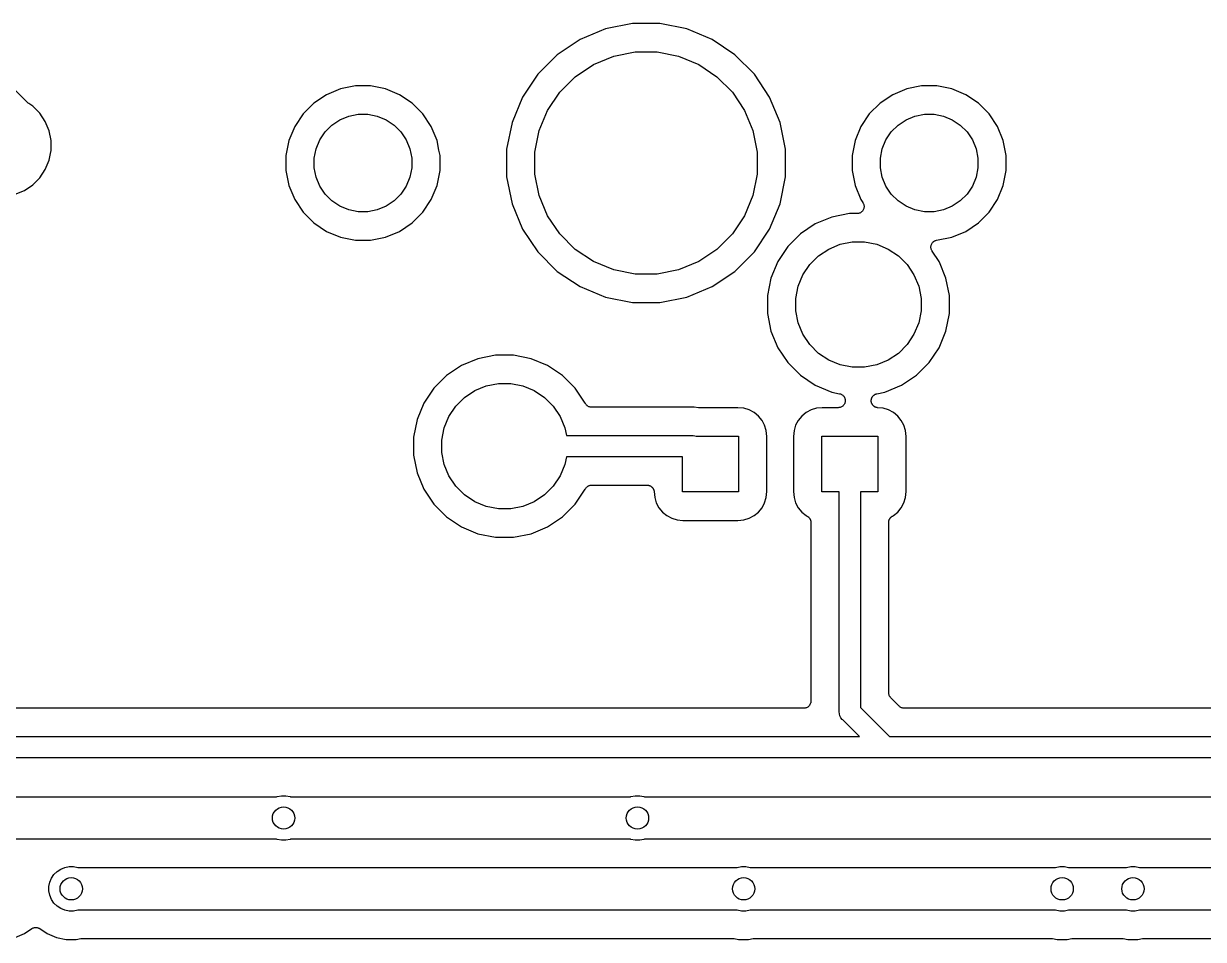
# Model space of a CAD drawing. Extents: x 1.17 to 5.78, y -4.25 to -1.3.
# Drawn here: x 2.641 to 3.475, y -3.411 to -2.764 of the extents above; entities that cross this region are included whole.
import ezdxf

# ---------------------------------------------------------------- set-up
doc = ezdxf.new("R2010")
doc.units = 0
doc.header["$MEASUREMENT"] = 0
doc.layers.add('BLACK', color=7, linetype='CONTINUOUS')

msp = doc.modelspace()

# ---------------------------------------------------------------- linework, layer by layer
at = {"layer": 'BLACK', "linetype": 'CONTINUOUS'}
for p, q in [((3.07139, -2.76388), (3.05236, -2.76767)), ((3.09079, -2.76388), (3.07139, -2.76388)), ((3.10982, -2.76767), (3.09079, -2.76388)), ((3.03443, -2.77509), (3.0183, -2.78587)), ((3.05236, -2.76767), (3.03443, -2.77509)), ((3.12774, -2.77509), (3.10982, -2.76767)), ((3.14388, -2.78587), (3.12774, -2.77509)), ((2.64425, -2.81975), (2.61262, -2.78812)), ((3.0183, -2.78587), (3.00458, -2.79959)), ((3.0439, -2.79282), (3.05819, -2.7869)), ((3.05819, -2.7869), (3.07336, -2.78388)), ((3.07336, -2.78388), (3.08882, -2.78388)), ((3.08882, -2.78388), (3.10398, -2.7869)), ((3.10398, -2.7869), (3.11827, -2.79282)), ((3.1576, -2.79959), (3.14388, -2.78587)), ((3.00458, -2.79959), (2.9938, -2.81573)), ((3.03105, -2.80141), (3.0439, -2.79282)), ((3.11827, -2.79282), (3.13113, -2.80141)), ((3.16838, -2.81573), (3.1576, -2.79959)), ((2.87572, -2.80793), (2.86521, -2.81003)), ((2.88645, -2.80793), (2.87572, -2.80793)), ((2.89697, -2.81003), (2.88645, -2.80793)), ((3.02011, -2.81234), (3.03105, -2.80141)), ((3.13113, -2.80141), (3.14206, -2.81234)), ((3.27572, -2.80793), (3.26521, -2.81003)), ((3.28645, -2.80793), (3.27572, -2.80793)), ((3.29697, -2.81003), (3.28645, -2.80793)), ((2.8553, -2.81413), (2.84638, -2.82009)), ((2.86521, -2.81003), (2.8553, -2.81413)), ((2.90688, -2.81413), (2.89697, -2.81003)), ((2.9158, -2.82009), (2.90688, -2.81413)), ((2.9938, -2.81573), (2.98637, -2.83365)), ((3.01152, -2.8252), (3.02011, -2.81234)), ((3.14206, -2.81234), (3.15065, -2.8252)), ((3.1758, -2.83365), (3.16838, -2.81573)), ((3.2553, -2.81413), (3.24638, -2.82009)), ((3.26521, -2.81003), (3.2553, -2.81413)), ((3.30688, -2.81413), (3.29697, -2.81003)), ((3.3158, -2.82009), (3.30688, -2.81413)), ((2.6446, -2.82004), (2.64425, -2.81975)), ((2.64495, -2.82034), (2.6446, -2.82004)), ((2.64501, -2.82037), (2.64495, -2.82034)), ((2.64501, -2.82038), (2.64501, -2.82037)), ((2.64501, -2.82037), (2.64501, -2.82037)), ((2.64501, -2.82037), (2.64501, -2.82037)), ((2.64779, -2.82223), (2.64501, -2.82038)), ((2.65277, -2.82721), (2.64779, -2.82223)), ((2.84638, -2.82009), (2.83879, -2.82767)), ((2.92338, -2.82767), (2.9158, -2.82009)), ((3.0056, -2.83949), (3.01152, -2.8252)), ((3.15065, -2.8252), (3.15657, -2.83949)), ((3.24638, -2.82009), (3.23879, -2.82767)), ((3.32338, -2.82767), (3.3158, -2.82009)), ((2.65668, -2.83307), (2.65277, -2.82721)), ((2.65937, -2.83957), (2.65668, -2.83307)), ((2.83879, -2.82767), (2.83284, -2.83659)), ((2.85913, -2.83563), (2.86477, -2.83186)), ((2.86477, -2.83186), (2.87104, -2.82926)), ((2.87104, -2.82926), (2.87769, -2.82793)), ((2.87769, -2.82793), (2.88448, -2.82793)), ((2.88448, -2.82793), (2.89114, -2.82926)), ((2.89114, -2.82926), (2.89741, -2.83186)), ((2.89741, -2.83186), (2.90305, -2.83563)), ((2.92934, -2.83659), (2.92338, -2.82767)), ((2.98637, -2.83365), (2.98259, -2.85268)), ((3.17959, -2.85268), (3.1758, -2.83365)), ((3.23879, -2.82767), (3.23284, -2.83659)), ((3.25913, -2.83563), (3.26477, -2.83186)), ((3.26477, -2.83186), (3.27104, -2.82926)), ((3.27104, -2.82926), (3.27769, -2.82793)), ((3.27769, -2.82793), (3.28448, -2.82793)), ((3.28448, -2.82793), (3.29114, -2.82926)), ((3.29114, -2.82926), (3.2974, -2.83186)), ((3.2974, -2.83186), (3.30305, -2.83563)), ((3.32934, -2.83659), (3.32338, -2.82767)), ((2.66075, -2.84648), (2.65937, -2.83957)), ((2.83284, -2.83659), (2.82873, -2.8465)), ((2.85056, -2.84607), (2.85433, -2.84042)), ((2.85433, -2.84042), (2.85913, -2.83563)), ((2.90305, -2.83563), (2.90785, -2.84042)), ((2.90785, -2.84042), (2.91162, -2.84607)), ((2.93344, -2.8465), (2.92934, -2.83659)), ((3.00259, -2.85465), (3.0056, -2.83949)), ((3.15657, -2.83949), (3.15959, -2.85465)), ((3.23284, -2.83659), (3.22873, -2.8465)), ((3.25056, -2.84607), (3.25433, -2.84042)), ((3.25433, -2.84042), (3.25913, -2.83563)), ((3.30305, -2.83563), (3.30785, -2.84042)), ((3.30785, -2.84042), (3.31162, -2.84607)), ((3.33344, -2.8465), (3.32934, -2.83659)), ((2.66075, -2.85352), (2.66075, -2.84648)), ((2.82873, -2.8465), (2.82664, -2.85702)), ((2.84796, -2.85234), (2.85056, -2.84607)), ((2.91162, -2.84607), (2.91421, -2.85234)), ((2.93477, -2.85317), (2.93344, -2.8465)), ((3.22873, -2.8465), (3.22664, -2.85702)), ((3.24796, -2.85234), (3.25056, -2.84607)), ((3.31162, -2.84607), (3.31421, -2.85234)), ((3.33554, -2.85702), (3.33344, -2.8465)), ((2.65937, -2.86043), (2.66034, -2.85555)), ((2.66034, -2.85555), (2.66075, -2.85352)), ((2.66034, -2.85555), (2.66034, -2.85555)), ((2.82664, -2.85702), (2.82664, -2.86775)), ((2.84664, -2.85899), (2.84796, -2.85234)), ((2.91421, -2.85234), (2.91554, -2.85899)), ((2.93554, -2.85702), (2.93477, -2.85317)), ((2.93554, -2.86775), (2.93554, -2.85702)), ((2.98259, -2.85268), (2.98259, -2.87208)), ((3.00259, -2.87012), (3.00259, -2.85465)), ((3.15959, -2.85465), (3.15959, -2.87012)), ((3.17959, -2.87208), (3.17959, -2.85268)), ((3.22664, -2.85702), (3.22664, -2.86775)), ((3.24664, -2.85899), (3.24796, -2.85234)), ((3.31421, -2.85234), (3.31554, -2.85899)), ((3.33554, -2.86775), (3.33554, -2.85702)), ((2.65277, -2.87279), (2.65668, -2.86693)), ((2.65668, -2.86693), (2.65937, -2.86043)), ((2.84664, -2.86578), (2.84664, -2.85899)), ((2.84796, -2.87243), (2.84664, -2.86578)), ((2.91554, -2.86578), (2.91421, -2.87243)), ((2.91554, -2.85899), (2.91554, -2.86578)), ((3.24664, -2.86578), (3.24664, -2.85899)), ((3.24796, -2.87243), (3.24664, -2.86578)), ((3.31554, -2.86578), (3.31421, -2.87243)), ((3.31554, -2.85899), (3.31554, -2.86578)), ((2.64779, -2.87777), (2.65277, -2.87279)), ((2.82664, -2.86775), (2.82873, -2.87827)), ((2.85056, -2.8787), (2.84796, -2.87243)), ((2.91421, -2.87243), (2.91162, -2.8787)), ((2.93344, -2.87827), (2.93554, -2.86775)), ((2.98259, -2.87208), (2.98637, -2.89111)), ((3.0056, -2.88528), (3.00259, -2.87012)), ((3.15959, -2.87012), (3.15657, -2.88528)), ((3.1758, -2.89111), (3.17959, -2.87208)), ((3.22664, -2.86775), (3.22873, -2.87827)), ((3.25056, -2.8787), (3.24796, -2.87243)), ((3.31421, -2.87243), (3.31162, -2.8787)), ((3.33344, -2.87827), (3.33554, -2.86775)), ((2.63543, -2.88437), (2.64193, -2.88168)), ((2.64193, -2.88168), (2.64779, -2.87777)), ((2.82873, -2.87827), (2.83284, -2.88817)), ((2.85433, -2.88434), (2.85056, -2.8787)), ((2.91162, -2.8787), (2.90785, -2.88434)), ((2.92934, -2.88817), (2.93344, -2.87827)), ((3.22873, -2.87827), (3.23284, -2.88817)), ((3.25433, -2.88434), (3.25056, -2.8787)), ((3.31162, -2.8787), (3.30785, -2.88434)), ((3.32934, -2.88817), (3.33344, -2.87827)), ((2.83284, -2.88817), (2.83879, -2.89709)), ((2.85913, -2.88914), (2.85433, -2.88434)), ((2.86477, -2.89291), (2.85913, -2.88914)), ((2.90305, -2.88914), (2.89741, -2.89291)), ((2.90785, -2.88434), (2.90305, -2.88914)), ((2.92338, -2.89709), (2.92934, -2.88817)), ((2.98637, -2.89111), (2.9938, -2.90904)), ((3.01152, -2.89957), (3.0056, -2.88528)), ((3.15657, -2.88528), (3.15065, -2.89957)), ((3.16838, -2.90904), (3.1758, -2.89111)), ((3.23284, -2.88817), (3.23427, -2.89031)), ((3.23427, -2.89031), (3.23429, -2.89035)), ((3.23429, -2.89035), (3.23429, -2.89035)), ((3.23429, -2.89035), (3.23429, -2.89036)), ((3.23429, -2.89036), (3.2343, -2.89037)), ((3.2343, -2.89037), (3.23452, -2.8908)), ((3.23452, -2.8908), (3.23474, -2.89122)), ((3.23474, -2.89122), (3.23475, -2.89123)), ((3.23475, -2.89123), (3.23475, -2.89124)), ((3.23475, -2.89124), (3.23489, -2.8917)), ((3.23489, -2.8917), (3.23502, -2.89216)), ((3.25913, -2.88914), (3.25433, -2.88434)), ((3.26477, -2.89291), (3.25913, -2.88914)), ((3.30305, -2.88914), (3.2974, -2.89291)), ((3.30785, -2.88434), (3.30305, -2.88914)), ((3.32338, -2.89709), (3.32934, -2.88817)), ((2.83879, -2.89709), (2.84638, -2.90468)), ((2.87104, -2.89551), (2.86477, -2.89291)), ((2.87769, -2.89683), (2.87104, -2.89551)), ((2.88448, -2.89683), (2.87769, -2.89683)), ((2.89114, -2.89551), (2.88448, -2.89683)), ((2.89741, -2.89291), (2.89114, -2.89551)), ((2.9158, -2.90468), (2.92338, -2.89709)), ((3.02011, -2.91242), (3.01152, -2.89957)), ((3.15065, -2.89957), (3.14206, -2.91242)), ((3.22476, -2.89809), (3.21233, -2.90056)), ((3.23011, -2.89809), (3.22476, -2.89809)), ((3.23058, -2.89805), (3.23011, -2.89809)), ((3.23106, -2.898), (3.23058, -2.89805)), ((3.23107, -2.898), (3.23106, -2.898)), ((3.23108, -2.898), (3.23107, -2.898)), ((3.23154, -2.89786), (3.23108, -2.898)), ((3.23199, -2.89772), (3.23154, -2.89786)), ((3.232, -2.89772), (3.23199, -2.89772)), ((3.23201, -2.89771), (3.232, -2.89772)), ((3.23244, -2.89749), (3.23201, -2.89771)), ((3.23286, -2.89727), (3.23244, -2.89749)), ((3.23287, -2.89726), (3.23286, -2.89726)), ((3.23286, -2.89726), (3.23286, -2.89727)), ((3.23325, -2.89695), (3.23287, -2.89726)), ((3.23362, -2.89666), (3.23325, -2.89695)), ((3.23363, -2.89664), (3.23362, -2.89665)), ((3.23362, -2.89665), (3.23362, -2.89666)), ((3.23394, -2.89627), (3.23363, -2.89664)), ((3.23424, -2.89591), (3.23394, -2.89627)), ((3.23425, -2.8959), (3.23424, -2.89591)), ((3.23448, -2.89547), (3.23425, -2.89589)), ((3.23425, -2.89589), (3.23425, -2.8959)), ((3.23471, -2.89505), (3.23448, -2.89547)), ((3.23472, -2.89503), (3.23471, -2.89504)), ((3.23471, -2.89504), (3.23471, -2.89505)), ((3.23486, -2.89457), (3.23472, -2.89503)), ((3.235, -2.89412), (3.23486, -2.89457)), ((3.23501, -2.8941), (3.235, -2.89411)), ((3.235, -2.89411), (3.235, -2.89412)), ((3.23506, -2.89362), (3.23501, -2.8941)), ((3.23502, -2.89216), (3.23502, -2.89217)), ((3.23502, -2.89217), (3.23502, -2.89218)), ((3.23502, -2.89218), (3.23506, -2.89265)), ((3.23506, -2.89265), (3.23511, -2.89313)), ((3.23511, -2.89315), (3.23506, -2.89362)), ((3.23511, -2.89313), (3.23511, -2.89314)), ((3.23511, -2.89314), (3.23511, -2.89315)), ((3.27104, -2.89551), (3.26477, -2.89291)), ((3.27769, -2.89683), (3.27104, -2.89551)), ((3.28448, -2.89683), (3.27769, -2.89683)), ((3.29114, -2.89551), (3.28448, -2.89683)), ((3.2974, -2.89291), (3.29114, -2.89551)), ((3.3158, -2.90468), (3.32338, -2.89709)), ((2.84638, -2.90468), (2.8553, -2.91064)), ((2.90688, -2.91064), (2.9158, -2.90468)), ((3.20063, -2.90541), (3.1901, -2.91245)), ((3.21233, -2.90056), (3.20063, -2.90541)), ((3.30688, -2.91064), (3.3158, -2.90468)), ((2.8553, -2.91064), (2.86521, -2.91474)), ((2.86521, -2.91474), (2.87572, -2.91683)), ((2.87572, -2.91683), (2.88645, -2.91683)), ((2.88645, -2.91683), (2.89697, -2.91474)), ((2.89697, -2.91474), (2.90688, -2.91064)), ((2.9938, -2.90904), (3.00458, -2.92517)), ((3.03105, -2.92336), (3.02011, -2.91242)), ((3.14206, -2.91242), (3.13113, -2.92336)), ((3.1576, -2.92517), (3.16838, -2.90904)), ((3.1901, -2.91245), (3.18115, -2.9214)), ((3.2854, -2.91713), (3.28585, -2.917)), ((3.28585, -2.917), (3.28631, -2.91686)), ((3.28631, -2.91686), (3.29697, -2.91474)), ((3.29697, -2.91474), (3.30688, -2.91064)), ((3.00458, -2.92517), (3.0183, -2.93889)), ((3.0439, -2.93195), (3.03105, -2.92336)), ((3.13113, -2.92336), (3.11827, -2.93195)), ((3.14388, -2.93889), (3.1576, -2.92517)), ((3.18115, -2.9214), (3.17411, -2.93193)), ((3.20285, -2.92798), (3.21011, -2.92313)), ((3.21011, -2.92313), (3.21817, -2.91979)), ((3.21817, -2.91979), (3.22673, -2.91809)), ((3.22673, -2.91809), (3.23545, -2.91809)), ((3.23545, -2.91809), (3.24401, -2.91979)), ((3.24401, -2.91979), (3.25207, -2.92313)), ((3.25207, -2.92313), (3.25932, -2.92798)), ((3.28228, -2.92171), (3.28233, -2.92124)), ((3.28228, -2.92172), (3.28228, -2.92171)), ((3.28228, -2.92173), (3.28228, -2.92172)), ((3.28233, -2.92221), (3.28228, -2.92173)), ((3.28233, -2.92124), (3.28238, -2.92076)), ((3.28237, -2.92268), (3.28233, -2.92221)), ((3.28237, -2.92269), (3.28237, -2.92268)), ((3.28237, -2.92271), (3.28237, -2.92269)), ((3.28251, -2.92316), (3.28237, -2.92271)), ((3.28238, -2.92076), (3.28239, -2.92075)), ((3.28239, -2.92074), (3.28253, -2.92029)), ((3.28239, -2.92075), (3.28239, -2.92074)), ((3.28264, -2.92362), (3.28251, -2.92316)), ((3.28253, -2.92029), (3.28267, -2.91983)), ((3.28264, -2.92363), (3.28264, -2.92362)), ((3.28265, -2.92364), (3.28264, -2.92363)), ((3.28286, -2.92405), (3.28265, -2.92364)), ((3.28267, -2.91983), (3.28268, -2.91982)), ((3.28268, -2.91981), (3.28291, -2.91939)), ((3.28268, -2.91982), (3.28268, -2.91981)), ((3.28309, -2.92448), (3.28286, -2.92405)), ((3.28291, -2.91939), (3.28314, -2.91897)), ((3.2831, -2.92451), (3.28309, -2.92448)), ((3.28313, -2.92454), (3.2831, -2.92451)), ((3.2831, -2.92451), (3.2831, -2.92451)), ((3.2831, -2.92451), (3.2831, -2.92451)), ((3.28806, -2.93193), (3.28313, -2.92454)), ((3.28314, -2.91896), (3.28315, -2.91895)), ((3.28314, -2.91897), (3.28314, -2.91896)), ((3.28315, -2.91895), (3.28345, -2.91859)), ((3.28345, -2.91859), (3.28376, -2.91822)), ((3.28376, -2.91822), (3.28377, -2.91821)), ((3.28377, -2.91821), (3.28378, -2.9182)), ((3.28378, -2.9182), (3.28415, -2.9179)), ((3.28415, -2.9179), (3.28451, -2.9176)), ((3.28451, -2.9176), (3.28452, -2.9176)), ((3.28452, -2.9176), (3.28453, -2.91759)), ((3.28453, -2.91759), (3.28495, -2.91737)), ((3.28495, -2.91737), (3.28537, -2.91714)), ((3.28537, -2.91714), (3.28539, -2.91714)), ((3.28539, -2.91714), (3.2854, -2.91713)), ((3.05819, -2.93787), (3.0439, -2.93195)), ((3.11827, -2.93195), (3.10398, -2.93787)), ((3.17411, -2.93193), (3.16927, -2.94363)), ((3.19668, -2.93415), (3.20285, -2.92798)), ((3.25932, -2.92798), (3.26549, -2.93415)), ((3.28829, -2.93248), (3.28806, -2.93193)), ((3.29291, -2.94363), (3.28829, -2.93248)), ((3.28829, -2.93248), (3.28829, -2.93248)), ((3.0183, -2.93889), (3.03443, -2.94967)), ((3.07336, -2.94088), (3.05819, -2.93787)), ((3.08882, -2.94088), (3.07336, -2.94088)), ((3.10398, -2.93787), (3.08882, -2.94088)), ((3.12774, -2.94967), (3.14388, -2.93889)), ((3.1885, -2.94946), (3.19184, -2.9414)), ((3.19184, -2.9414), (3.19668, -2.93415)), ((3.26549, -2.93415), (3.27034, -2.9414)), ((3.27034, -2.9414), (3.27368, -2.94946)), ((3.03443, -2.94967), (3.05236, -2.9571)), ((3.10982, -2.9571), (3.12774, -2.94967)), ((3.16927, -2.94363), (3.1668, -2.95605)), ((3.1868, -2.95802), (3.1885, -2.94946)), ((3.27368, -2.94946), (3.27538, -2.95802)), ((3.29538, -2.95605), (3.29291, -2.94363)), ((3.05236, -2.9571), (3.07139, -2.96088)), ((3.09079, -2.96088), (3.10982, -2.9571)), ((3.1668, -2.95605), (3.1668, -2.96872)), ((3.1868, -2.96675), (3.1868, -2.95802)), ((3.27538, -2.95802), (3.27538, -2.96675)), ((3.29538, -2.96872), (3.29538, -2.95605)), ((3.07139, -2.96088), (3.09079, -2.96088)), ((3.1885, -2.9753), (3.1868, -2.96675)), ((3.27538, -2.96675), (3.27368, -2.9753)), ((3.1668, -2.96872), (3.16927, -2.98114)), ((3.19184, -2.98336), (3.1885, -2.9753)), ((3.27368, -2.9753), (3.27034, -2.98336)), ((3.29291, -2.98114), (3.29538, -2.96872)), ((3.16927, -2.98114), (3.17411, -2.99284)), ((3.19668, -2.99062), (3.19184, -2.98336)), ((3.27034, -2.98336), (3.26549, -2.99062)), ((3.28806, -2.99284), (3.29291, -2.98114)), ((3.20285, -2.99679), (3.19668, -2.99062)), ((3.26549, -2.99062), (3.25932, -2.99679)), ((2.97476, -2.99809), (2.96233, -3.00056)), ((2.98742, -2.99809), (2.97476, -2.99809)), ((2.99984, -3.00056), (2.98742, -2.99809)), ((3.17411, -2.99284), (3.18115, -3.00337)), ((3.21011, -3.00163), (3.20285, -2.99679)), ((3.25932, -2.99679), (3.25207, -3.00163)), ((3.28103, -3.00337), (3.28806, -2.99284)), ((2.95063, -3.00541), (2.9401, -3.01245)), ((2.96233, -3.00056), (2.95063, -3.00541)), ((3.01154, -3.00541), (2.99984, -3.00056)), ((3.02207, -3.01245), (3.01154, -3.00541)), ((3.18115, -3.00337), (3.1901, -3.01232)), ((3.21817, -3.00497), (3.21011, -3.00163)), ((3.22673, -3.00667), (3.21817, -3.00497)), ((3.23545, -3.00667), (3.22673, -3.00667)), ((3.24401, -3.00497), (3.23545, -3.00667)), ((3.25207, -3.00163), (3.24401, -3.00497)), ((3.27207, -3.01232), (3.28103, -3.00337)), ((2.9401, -3.01245), (2.93115, -3.0214)), ((3.03103, -3.0214), (3.02207, -3.01245)), ((3.1901, -3.01232), (3.20063, -3.01936)), ((3.26154, -3.01936), (3.27207, -3.01232)), ((2.93115, -3.0214), (2.92411, -3.03193)), ((2.95285, -3.02798), (2.96011, -3.02313)), ((2.96011, -3.02313), (2.96817, -3.01979)), ((2.96817, -3.01979), (2.97673, -3.01809)), ((2.97673, -3.01809), (2.98545, -3.01809)), ((2.98545, -3.01809), (2.99401, -3.01979)), ((2.99401, -3.01979), (3.00207, -3.02313)), ((3.00207, -3.02313), (3.00932, -3.02798)), ((3.03814, -3.03205), (3.03103, -3.0214)), ((3.20063, -3.01936), (3.21233, -3.0242)), ((3.21233, -3.0242), (3.21779, -3.02529)), ((3.21779, -3.02529), (3.21786, -3.0253)), ((3.21786, -3.0253), (3.21786, -3.0253)), ((3.21786, -3.0253), (3.21786, -3.0253)), ((3.21786, -3.0253), (3.21786, -3.0253)), ((3.21786, -3.0253), (3.21834, -3.02546)), ((3.24369, -3.02545), (3.24393, -3.0254)), ((3.24393, -3.0254), (3.24416, -3.02533)), ((3.24416, -3.02533), (3.24984, -3.0242)), ((3.24984, -3.0242), (3.26154, -3.01936)), ((2.92411, -3.03193), (2.91927, -3.04363)), ((2.94668, -3.03415), (2.95285, -3.02798)), ((3.00932, -3.02798), (3.01549, -3.03415)), ((3.03823, -3.03221), (3.03814, -3.03205)), ((3.03844, -3.03262), (3.03823, -3.03221)), ((3.03846, -3.03264), (3.03844, -3.03262)), ((3.03847, -3.03266), (3.03846, -3.03264)), ((3.03876, -3.03301), (3.03847, -3.03266)), ((3.03905, -3.03338), (3.03876, -3.03301)), ((3.03907, -3.0334), (3.03905, -3.03338)), ((3.03908, -3.03341), (3.03907, -3.0334)), ((3.03944, -3.03371), (3.03908, -3.03341)), ((3.0398, -3.03401), (3.03944, -3.03371)), ((3.21834, -3.02546), (3.21879, -3.0256)), ((3.21879, -3.0256), (3.21879, -3.0256)), ((3.21879, -3.0256), (3.21879, -3.0256)), ((3.21879, -3.0256), (3.21923, -3.02584)), ((3.21923, -3.02584), (3.21964, -3.02607)), ((3.21964, -3.02607), (3.21964, -3.02607)), ((3.21964, -3.02607), (3.21965, -3.02607)), ((3.21965, -3.02607), (3.22002, -3.02638)), ((3.22034, -3.03374), (3.21997, -3.03405)), ((3.22002, -3.02638), (3.22039, -3.0267)), ((3.22065, -3.03336), (3.22034, -3.03374)), ((3.22034, -3.03374), (3.22034, -3.03374)), ((3.22034, -3.03374), (3.22034, -3.03374)), ((3.22039, -3.0267), (3.22039, -3.0267)), ((3.22039, -3.0267), (3.22039, -3.0267)), ((3.22039, -3.0267), (3.22069, -3.02706)), ((3.22096, -3.03299), (3.22065, -3.03336)), ((3.22069, -3.02706), (3.221, -3.02746)), ((3.22119, -3.03257), (3.22096, -3.03299)), ((3.22096, -3.03299), (3.22096, -3.03299)), ((3.22096, -3.03299), (3.22096, -3.03299)), ((3.221, -3.02746), (3.221, -3.02746)), ((3.221, -3.02746), (3.221, -3.02746)), ((3.221, -3.02746), (3.22123, -3.0279)), ((3.22143, -3.03214), (3.22119, -3.03257)), ((3.22123, -3.0279), (3.22145, -3.02832)), ((3.22157, -3.03167), (3.22143, -3.03213)), ((3.22143, -3.03213), (3.22143, -3.03213)), ((3.22143, -3.03213), (3.22143, -3.03214)), ((3.22145, -3.02832), (3.22145, -3.02832)), ((3.22145, -3.02832), (3.22146, -3.02832)), ((3.22146, -3.02832), (3.2216, -3.02881)), ((3.22171, -3.0312), (3.22157, -3.03167)), ((3.2216, -3.02881), (3.22173, -3.02926)), ((3.22172, -3.0312), (3.22171, -3.0312)), ((3.22177, -3.0307), (3.22172, -3.0312)), ((3.22172, -3.0312), (3.22172, -3.0312)), ((3.22173, -3.02926), (3.22173, -3.02926)), ((3.22173, -3.02926), (3.22173, -3.02926)), ((3.22173, -3.02926), (3.22177, -3.02975)), ((3.22177, -3.02975), (3.22182, -3.03023)), ((3.22182, -3.03023), (3.22177, -3.0307)), ((3.22182, -3.03023), (3.22182, -3.03023)), ((3.22182, -3.03023), (3.22182, -3.03023)), ((3.24013, -3.03021), (3.24016, -3.02996)), ((3.24016, -3.03045), (3.24013, -3.03021)), ((3.24015, -3.03069), (3.24016, -3.03045)), ((3.2402, -3.03093), (3.24015, -3.03069)), ((3.24016, -3.02971), (3.24021, -3.02948)), ((3.24016, -3.02996), (3.24016, -3.02971)), ((3.24022, -3.03118), (3.2402, -3.03093)), ((3.24021, -3.02948), (3.24024, -3.02924)), ((3.24029, -3.03141), (3.24022, -3.03118)), ((3.24024, -3.02924), (3.24031, -3.029)), ((3.24034, -3.03165), (3.24029, -3.03141)), ((3.24031, -3.029), (3.24036, -3.02876)), ((3.24043, -3.03188), (3.24034, -3.03165)), ((3.24036, -3.02876), (3.24045, -3.02854)), ((3.2405, -3.03212), (3.24043, -3.03188)), ((3.24045, -3.02854), (3.24052, -3.0283)), ((3.24061, -3.03233), (3.2405, -3.03212)), ((3.24052, -3.0283), (3.24064, -3.02809)), ((3.2407, -3.03255), (3.24061, -3.03233)), ((3.24064, -3.02809), (3.24074, -3.02786)), ((3.24084, -3.03276), (3.2407, -3.03255)), ((3.24074, -3.02786), (3.24087, -3.02766)), ((3.24095, -3.03298), (3.24084, -3.03276)), ((3.24087, -3.02766), (3.24099, -3.02745)), ((3.2411, -3.03317), (3.24095, -3.03298)), ((3.24099, -3.02745), (3.24114, -3.02725)), ((3.24124, -3.03337), (3.2411, -3.03317)), ((3.24114, -3.02725), (3.24128, -3.02705)), ((3.24141, -3.03355), (3.24124, -3.03337)), ((3.24128, -3.02705), (3.24145, -3.02688)), ((3.24157, -3.03374), (3.24141, -3.03355)), ((3.24145, -3.02688), (3.24161, -3.02669)), ((3.24175, -3.03389), (3.24157, -3.03374)), ((3.24161, -3.02669), (3.2418, -3.02654)), ((3.2418, -3.02654), (3.24198, -3.02636)), ((3.24198, -3.02636), (3.24218, -3.02623)), ((3.24218, -3.02623), (3.24236, -3.02608)), ((3.24236, -3.02608), (3.24258, -3.02596)), ((3.24258, -3.02596), (3.24279, -3.02582)), ((3.24279, -3.02582), (3.24301, -3.02573)), ((3.24301, -3.02573), (3.24322, -3.02562)), ((3.24322, -3.02562), (3.24346, -3.02555)), ((3.24346, -3.02555), (3.24369, -3.02545)), ((2.9385, -3.04946), (2.94184, -3.0414)), ((2.94184, -3.0414), (2.94668, -3.03415)), ((3.01549, -3.03415), (3.02034, -3.0414)), ((3.02034, -3.0414), (3.02368, -3.04946)), ((3.03982, -3.03402), (3.0398, -3.03401)), ((3.03984, -3.03403), (3.03982, -3.03402)), ((3.04025, -3.03425), (3.03984, -3.03403)), ((3.04066, -3.03448), (3.04025, -3.03425)), ((3.04068, -3.03449), (3.04066, -3.03448)), ((3.0407, -3.0345), (3.04068, -3.03449)), ((3.04114, -3.03463), (3.0407, -3.0345)), ((3.04159, -3.03477), (3.04114, -3.03463)), ((3.04161, -3.03478), (3.04159, -3.03477)), ((3.04163, -3.03478), (3.04161, -3.03478)), ((3.04209, -3.03483), (3.04163, -3.03478)), ((3.04256, -3.03488), (3.04209, -3.03483)), ((3.0426, -3.03488), (3.04256, -3.03488)), ((3.04263, -3.03488), (3.0426, -3.03488)), ((3.0426, -3.03488), (3.0426, -3.03488)), ((3.0426, -3.03488), (3.0426, -3.03488)), ((3.11236, -3.03488), (3.04263, -3.03488)), ((3.11257, -3.03486), (3.11236, -3.03488)), ((3.11278, -3.03487), (3.11257, -3.03486)), ((3.11285, -3.03486), (3.11278, -3.03487)), ((3.11396, -3.03475), (3.11285, -3.03486)), ((3.11506, -3.03486), (3.11396, -3.03475)), ((3.11822, -3.03517), (3.11506, -3.03486)), ((3.11506, -3.03486), (3.11506, -3.03486)), ((3.11843, -3.03517), (3.11822, -3.03517)), ((3.11864, -3.03519), (3.11843, -3.03517)), ((3.11871, -3.03519), (3.11864, -3.03519)), ((3.14601, -3.03519), (3.11871, -3.03519)), ((3.15018, -3.0356), (3.14601, -3.03519)), ((3.15395, -3.03675), (3.15018, -3.0356)), ((3.15743, -3.03861), (3.15395, -3.03675)), ((3.16047, -3.0411), (3.15743, -3.03861)), ((3.16297, -3.04415), (3.16047, -3.0411)), ((3.1911, -3.0411), (3.18861, -3.04415)), ((3.19415, -3.03861), (3.1911, -3.0411)), ((3.19762, -3.03675), (3.19415, -3.03861)), ((3.20139, -3.0356), (3.19762, -3.03675)), ((3.20556, -3.03519), (3.20139, -3.0356)), ((3.21682, -3.03519), (3.20556, -3.03519)), ((3.21731, -3.03515), (3.21682, -3.03519)), ((3.21778, -3.0351), (3.21731, -3.03515)), ((3.21779, -3.0351), (3.21778, -3.0351)), ((3.21825, -3.03496), (3.21779, -3.0351)), ((3.21779, -3.0351), (3.21779, -3.0351)), ((3.21872, -3.03482), (3.21825, -3.03496)), ((3.21913, -3.0346), (3.21872, -3.03482)), ((3.21872, -3.03482), (3.21872, -3.03482)), ((3.21872, -3.03482), (3.21872, -3.03482)), ((3.21958, -3.03436), (3.21913, -3.0346)), ((3.21997, -3.03405), (3.21958, -3.03436)), ((3.21958, -3.03436), (3.21958, -3.03436)), ((3.21958, -3.03436), (3.21958, -3.03436)), ((3.24192, -3.03407), (3.24175, -3.03389)), ((3.24212, -3.03421), (3.24192, -3.03407)), ((3.24231, -3.03437), (3.24212, -3.03421)), ((3.24252, -3.03448), (3.24231, -3.03437)), ((3.24272, -3.03462), (3.24252, -3.03448)), ((3.24295, -3.03472), (3.24272, -3.03462)), ((3.24317, -3.03484), (3.24295, -3.03472)), ((3.2434, -3.03491), (3.24317, -3.03484)), ((3.24362, -3.035), (3.2434, -3.03491)), ((3.24386, -3.03506), (3.24362, -3.035)), ((3.2441, -3.03513), (3.24386, -3.03506)), ((3.24434, -3.03516), (3.2441, -3.03513)), ((3.24457, -3.03521), (3.24434, -3.03516)), ((3.24464, -3.03521), (3.24457, -3.03521)), ((3.24861, -3.0356), (3.24464, -3.03521)), ((3.25238, -3.03675), (3.24861, -3.0356)), ((3.25585, -3.03861), (3.25238, -3.03675)), ((3.2589, -3.0411), (3.25585, -3.03861)), ((3.26139, -3.04415), (3.2589, -3.0411)), ((2.91927, -3.04363), (2.9168, -3.05605)), ((2.9368, -3.05802), (2.9385, -3.04946)), ((3.02368, -3.04946), (3.02475, -3.05488)), ((3.16483, -3.04762), (3.16297, -3.04415)), ((3.16597, -3.05139), (3.16483, -3.04762)), ((3.18675, -3.04762), (3.1856, -3.05139)), ((3.18861, -3.04415), (3.18675, -3.04762)), ((3.26325, -3.04762), (3.26139, -3.04415)), ((3.2644, -3.05139), (3.26325, -3.04762)), ((2.9168, -3.05605), (2.9168, -3.06872)), ((2.9368, -3.06675), (2.9368, -3.05802)), ((3.02475, -3.05488), (3.11359, -3.05488)), ((3.11359, -3.05488), (3.11396, -3.05485)), ((3.11396, -3.05485), (3.11433, -3.05488)), ((3.11433, -3.05488), (3.11433, -3.05488)), ((3.11433, -3.05488), (3.11543, -3.05499)), ((3.11543, -3.05499), (3.11649, -3.05531)), ((3.11649, -3.05531), (3.14626, -3.05531)), ((3.14626, -3.05531), (3.14626, -3.09469)), ((3.16638, -3.05556), (3.16597, -3.05139)), ((3.16638, -3.09444), (3.16638, -3.05556)), ((3.1856, -3.05139), (3.18519, -3.05556)), ((3.18519, -3.05556), (3.18519, -3.09444)), ((3.20531, -3.09469), (3.20531, -3.05531)), ((3.20531, -3.05531), (3.24469, -3.05531)), ((3.24469, -3.05531), (3.24469, -3.09469)), ((3.26481, -3.05556), (3.2644, -3.05139)), ((3.26481, -3.09444), (3.26481, -3.05556)), ((2.9385, -3.0753), (2.9368, -3.06675)), ((2.9168, -3.06872), (2.91927, -3.08114)), ((2.94184, -3.08336), (2.9385, -3.0753)), ((3.02368, -3.0753), (3.02034, -3.08336)), ((3.02475, -3.06988), (3.02368, -3.0753)), ((3.10689, -3.06988), (3.02475, -3.06988)), ((3.10689, -3.09469), (3.10689, -3.06988)), ((2.91927, -3.08114), (2.92411, -3.09284)), ((2.94668, -3.09062), (2.94184, -3.08336)), ((3.02034, -3.08336), (3.01549, -3.09062)), ((2.95285, -3.09679), (2.94668, -3.09062)), ((3.01549, -3.09062), (3.00932, -3.09679)), ((3.03826, -3.0925), (3.03848, -3.09209)), ((3.03848, -3.09209), (3.03849, -3.09207)), ((3.03849, -3.09207), (3.03851, -3.09205)), ((3.03851, -3.09205), (3.03881, -3.09169)), ((3.03881, -3.09169), (3.0391, -3.09134)), ((3.0391, -3.09134), (3.03912, -3.09132)), ((3.03912, -3.09132), (3.03913, -3.09131)), ((3.03913, -3.09131), (3.0395, -3.09101)), ((3.0395, -3.09101), (3.03986, -3.09072)), ((3.03986, -3.09072), (3.03988, -3.09071)), ((3.03988, -3.09071), (3.0399, -3.0907)), ((3.0399, -3.0907), (3.04031, -3.09048)), ((3.04031, -3.09048), (3.04072, -3.09026)), ((3.04072, -3.09026), (3.04074, -3.09025)), ((3.04074, -3.09025), (3.04076, -3.09024)), ((3.04076, -3.09024), (3.04121, -3.09011)), ((3.04121, -3.09011), (3.04165, -3.08998)), ((3.04165, -3.08998), (3.04168, -3.08998)), ((3.04168, -3.08998), (3.0417, -3.08997)), ((3.0417, -3.08997), (3.04216, -3.08993)), ((3.04216, -3.08993), (3.04263, -3.08988)), ((3.04263, -3.08988), (3.08179, -3.08988)), ((3.08179, -3.08988), (3.08186, -3.08988)), ((3.08186, -3.08988), (3.08208, -3.08991)), ((3.08208, -3.08991), (3.08231, -3.08991)), ((3.08231, -3.08991), (3.08257, -3.08996)), ((3.08257, -3.08996), (3.08283, -3.08999)), ((3.08283, -3.08999), (3.08304, -3.09006)), ((3.08304, -3.09006), (3.08326, -3.09011)), ((3.08326, -3.09011), (3.08351, -3.09021)), ((3.08351, -3.09021), (3.08376, -3.09029)), ((3.08376, -3.09029), (3.08396, -3.0904)), ((3.08396, -3.0904), (3.08416, -3.09048)), ((3.08416, -3.09048), (3.08438, -3.09063)), ((3.08438, -3.09063), (3.08461, -3.09076)), ((3.08461, -3.09076), (3.08479, -3.0909)), ((3.08479, -3.0909), (3.08497, -3.09103)), ((3.08497, -3.09103), (3.08516, -3.09122)), ((3.08516, -3.09122), (3.08536, -3.09139)), ((3.08536, -3.09139), (3.0855, -3.09156)), ((3.0855, -3.09156), (3.08566, -3.09172)), ((3.08566, -3.09172), (3.08581, -3.09194)), ((3.08581, -3.09194), (3.08597, -3.09215)), ((2.92411, -3.09284), (2.93115, -3.10337)), ((2.96011, -3.10163), (2.95285, -3.09679)), ((3.00932, -3.09679), (3.00207, -3.10163)), ((3.03103, -3.10337), (3.03812, -3.09275)), ((3.03812, -3.09275), (3.03826, -3.0925)), ((3.08597, -3.09215), (3.08608, -3.09235)), ((3.08608, -3.09235), (3.0862, -3.09253)), ((3.0862, -3.09253), (3.0863, -3.09278)), ((3.0863, -3.09278), (3.08642, -3.09301)), ((3.08642, -3.09301), (3.08649, -3.09323)), ((3.08649, -3.09323), (3.08657, -3.09344)), ((3.08657, -3.09344), (3.08663, -3.09369)), ((3.08663, -3.09369), (3.0867, -3.09395)), ((3.0867, -3.09395), (3.08672, -3.09417)), ((3.08672, -3.09417), (3.08676, -3.09439)), ((3.08676, -3.09439), (3.08718, -3.09861)), ((3.08718, -3.09861), (3.08832, -3.10238)), ((3.14626, -3.09469), (3.10689, -3.09469)), ((3.16483, -3.10238), (3.16597, -3.09861)), ((3.16597, -3.09861), (3.16638, -3.09444)), ((3.18519, -3.09444), (3.1856, -3.09861)), ((3.1856, -3.09861), (3.18675, -3.10238)), ((3.2175, -3.09469), (3.20531, -3.09469)), ((3.2175, -3.24963), (3.2175, -3.09469)), ((3.24469, -3.09469), (3.2325, -3.09469)), ((3.2325, -3.09469), (3.2325, -3.24689)), ((3.26325, -3.10238), (3.2644, -3.09861)), ((3.2644, -3.09861), (3.26481, -3.09444)), ((2.93115, -3.10337), (2.9401, -3.11232)), ((2.96817, -3.10497), (2.96011, -3.10163)), ((2.97673, -3.10667), (2.96817, -3.10497)), ((2.98545, -3.10667), (2.97673, -3.10667)), ((2.99401, -3.10497), (2.98545, -3.10667)), ((3.00207, -3.10163), (2.99401, -3.10497)), ((3.02207, -3.11232), (3.03103, -3.10337)), ((3.08832, -3.10238), (3.09018, -3.10585)), ((3.09018, -3.10585), (3.09268, -3.1089)), ((3.16047, -3.1089), (3.16297, -3.10585)), ((3.16297, -3.10585), (3.16483, -3.10238)), ((3.18675, -3.10238), (3.18861, -3.10585)), ((3.18861, -3.10585), (3.1911, -3.1089)), ((3.2589, -3.1089), (3.26139, -3.10585)), ((3.26139, -3.10585), (3.26325, -3.10238)), ((2.9401, -3.11232), (2.95063, -3.11936)), ((3.01154, -3.11936), (3.02207, -3.11232)), ((3.09268, -3.1089), (3.09572, -3.11139)), ((3.09572, -3.11139), (3.0992, -3.11325)), ((3.0992, -3.11325), (3.10297, -3.1144)), ((3.10297, -3.1144), (3.10714, -3.11481)), ((3.10714, -3.11481), (3.14601, -3.11481)), ((3.14601, -3.11481), (3.15018, -3.1144)), ((3.15018, -3.1144), (3.15395, -3.11325)), ((3.15395, -3.11325), (3.15743, -3.11139)), ((3.15743, -3.11139), (3.16047, -3.1089)), ((3.1911, -3.1089), (3.19415, -3.11139)), ((3.19415, -3.11139), (3.19486, -3.11177)), ((3.19486, -3.11177), (3.19492, -3.11181)), ((3.19492, -3.11181), (3.1951, -3.11193)), ((3.1951, -3.11193), (3.1953, -3.11204)), ((3.1953, -3.11204), (3.1955, -3.11221)), ((3.1955, -3.11221), (3.19572, -3.11236)), ((3.19572, -3.11236), (3.19588, -3.11252)), ((3.19588, -3.11252), (3.19605, -3.11266)), ((3.19605, -3.11266), (3.19622, -3.11287)), ((3.19622, -3.11287), (3.1964, -3.11306)), ((3.1964, -3.11306), (3.19652, -3.11324)), ((3.19652, -3.11324), (3.19666, -3.11342)), ((3.19666, -3.11342), (3.19679, -3.11365)), ((3.19679, -3.11365), (3.19694, -3.11388)), ((3.19694, -3.11388), (3.19702, -3.11408)), ((3.19702, -3.11408), (3.19712, -3.11428)), ((3.19712, -3.11428), (3.1972, -3.11453)), ((3.1972, -3.11453), (3.1973, -3.11478)), ((3.1973, -3.11478), (3.19734, -3.115)), ((3.19734, -3.115), (3.1974, -3.11521)), ((3.1974, -3.11521), (3.19743, -3.11548)), ((3.19743, -3.11548), (3.19748, -3.11574)), ((3.19748, -3.11574), (3.19748, -3.11596)), ((3.19748, -3.11596), (3.1975, -3.11618)), ((3.1975, -3.11618), (3.1975, -3.2425)), ((3.2525, -3.11611), (3.25253, -3.11589)), ((3.2525, -3.11618), (3.2525, -3.11611)), ((3.2525, -3.23654), (3.2525, -3.11618)), ((3.25253, -3.11567), (3.25258, -3.11541)), ((3.25253, -3.11589), (3.25253, -3.11567)), ((3.25258, -3.11541), (3.25261, -3.11514)), ((3.25261, -3.11514), (3.25268, -3.11493)), ((3.25268, -3.11493), (3.25272, -3.11471)), ((3.25272, -3.11471), (3.25282, -3.11447)), ((3.25282, -3.11447), (3.2529, -3.11421)), ((3.2529, -3.11421), (3.25301, -3.11402)), ((3.25301, -3.11402), (3.2531, -3.11381)), ((3.2531, -3.11381), (3.25325, -3.11359)), ((3.25325, -3.11359), (3.25337, -3.11336)), ((3.25337, -3.11336), (3.25352, -3.11319)), ((3.25352, -3.11319), (3.25364, -3.113)), ((3.25364, -3.113), (3.25383, -3.11282)), ((3.25383, -3.11282), (3.254, -3.11261)), ((3.254, -3.11261), (3.25417, -3.11247)), ((3.25417, -3.11247), (3.25433, -3.11231)), ((3.25433, -3.11231), (3.25455, -3.11217)), ((3.25455, -3.11217), (3.25476, -3.112)), ((3.25476, -3.112), (3.25496, -3.1119)), ((3.25496, -3.1119), (3.25514, -3.11177)), ((3.25514, -3.11177), (3.25585, -3.11139)), ((3.25585, -3.11139), (3.2589, -3.1089)), ((2.95063, -3.11936), (2.96233, -3.1242)), ((2.96233, -3.1242), (2.97476, -3.12667)), ((2.98742, -3.12667), (2.99984, -3.1242)), ((2.99984, -3.1242), (3.01154, -3.11936)), ((2.97476, -3.12667), (2.98742, -3.12667)), ((3.25255, -3.237), (3.2525, -3.23654)), ((3.25259, -3.23746), (3.25255, -3.237)), ((3.25259, -3.23748), (3.25259, -3.23746)), ((3.2526, -3.23751), (3.25259, -3.23748)), ((3.25273, -3.23795), (3.2526, -3.23751)), ((3.25286, -3.23839), (3.25273, -3.23795)), ((3.25287, -3.23842), (3.25286, -3.23839)), ((3.25288, -3.23844), (3.25287, -3.23842)), ((3.25309, -3.23885), (3.25288, -3.23844)), ((3.25331, -3.23926), (3.25309, -3.23885)), ((3.25332, -3.23928), (3.25331, -3.23926)), ((3.25334, -3.23931), (3.25332, -3.23928)), ((3.25363, -3.23966), (3.25334, -3.23931)), ((3.25392, -3.24002), (3.25363, -3.23966)), ((3.25395, -3.24006), (3.25392, -3.24002)), ((3.25396, -3.24007), (3.25395, -3.24006)), ((3.25395, -3.24006), (3.25395, -3.24006)), ((3.25395, -3.24006), (3.25395, -3.24006)), ((3.25993, -3.24604), (3.25396, -3.24007)), ((3.1925, -3.2475), (2.51346, -3.2475)), ((3.19297, -3.24745), (3.1925, -3.2475)), ((3.19344, -3.24741), (3.19297, -3.24745)), ((3.19345, -3.24741), (3.19344, -3.24741)), ((3.19347, -3.2474), (3.19345, -3.24741)), ((3.19392, -3.24727), (3.19347, -3.2474)), ((3.19437, -3.24714), (3.19392, -3.24727)), ((3.19439, -3.24713), (3.19437, -3.24714)), ((3.19441, -3.24712), (3.19439, -3.24713)), ((3.19482, -3.2469), (3.19441, -3.24712)), ((3.19524, -3.24668), (3.19482, -3.2469)), ((3.19525, -3.24667), (3.19524, -3.24668)), ((3.19527, -3.24666), (3.19525, -3.24667)), ((3.19563, -3.24637), (3.19527, -3.24666)), ((3.196, -3.24607), (3.19563, -3.24637)), ((3.19601, -3.24606), (3.196, -3.24607)), ((3.19602, -3.24605), (3.19601, -3.24606)), ((3.19632, -3.24568), (3.19602, -3.24605)), ((3.19663, -3.24532), (3.19632, -3.24568)), ((3.19665, -3.2453), (3.19663, -3.24531)), ((3.19663, -3.24531), (3.19663, -3.24532)), ((3.19687, -3.24488), (3.19665, -3.2453)), ((3.1971, -3.24447), (3.19687, -3.24488)), ((3.19711, -3.24444), (3.1971, -3.24445)), ((3.1971, -3.24445), (3.1971, -3.24447)), ((3.19725, -3.24399), (3.19711, -3.24444)), ((3.19739, -3.24354), (3.19725, -3.24399)), ((3.1974, -3.24351), (3.19739, -3.24352)), ((3.19739, -3.24352), (3.19739, -3.24354)), ((3.19745, -3.24304), (3.1974, -3.24351)), ((3.1975, -3.24257), (3.19745, -3.24304)), ((3.1975, -3.2425), (3.1975, -3.24253)), ((3.1975, -3.24253), (3.1975, -3.24253)), ((3.1975, -3.24253), (3.1975, -3.24254)), ((3.1975, -3.24254), (3.1975, -3.24257)), ((3.21746, -3.25), (3.2175, -3.24963)), ((3.21761, -3.25147), (3.21746, -3.25)), ((3.2325, -3.24689), (3.25311, -3.2675)), ((3.26028, -3.24633), (3.25993, -3.24604)), ((3.26064, -3.24663), (3.26028, -3.24633)), ((3.26066, -3.24664), (3.26064, -3.24663)), ((3.26068, -3.24665), (3.26066, -3.24664)), ((3.26109, -3.24687), (3.26068, -3.24665)), ((3.26149, -3.2471), (3.26109, -3.24687)), ((3.26152, -3.2471), (3.26149, -3.2471)), ((3.26154, -3.24712), (3.26152, -3.2471)), ((3.26198, -3.24725), (3.26154, -3.24712)), ((3.26242, -3.24739), (3.26198, -3.24725)), ((3.26245, -3.24739), (3.26242, -3.24739)), ((3.26247, -3.2474), (3.26245, -3.24739)), ((3.26293, -3.24745), (3.26247, -3.2474)), ((3.26339, -3.2475), (3.26293, -3.24745)), ((3.26344, -3.2475), (3.26339, -3.2475)), ((3.26345, -3.2475), (3.26344, -3.2475)), ((3.26344, -3.2475), (3.26344, -3.2475)), ((3.26346, -3.2475), (3.26345, -3.2475)), ((3.9425, -3.2475), (3.26346, -3.2475)), ((3.21804, -3.25288), (3.21761, -3.25147)), ((3.21871, -3.25414), (3.21804, -3.25288)), ((3.21873, -3.25419), (3.21871, -3.25414)), ((3.21967, -3.25533), (3.21873, -3.25419)), ((3.21996, -3.25556), (3.21967, -3.25533)), ((3.23189, -3.2675), (3.21996, -3.25556)), ((2.50311, -3.2675), (3.23189, -3.2675)), ((3.25311, -3.2675), (3.98189, -3.2675)), ((3.24963, -3.2825), (2.50037, -3.2825)), ((3.25, -3.28254), (3.24963, -3.2825)), ((3.25037, -3.2825), (3.25, -3.28254)), ((3.99963, -3.2825), (3.25037, -3.2825)), ((2.32994, -3.31), (2.82006, -3.31)), ((2.82006, -3.31), (2.82041, -3.30986)), ((2.82041, -3.30986), (2.82345, -3.30925)), ((2.82345, -3.30925), (2.82655, -3.30925)), ((2.82655, -3.30925), (2.82959, -3.30986)), ((2.82959, -3.30986), (2.82994, -3.31)), ((2.82994, -3.31), (3.07006, -3.31)), ((3.07006, -3.31), (3.07041, -3.30986)), ((3.07041, -3.30986), (3.07345, -3.30925)), ((3.07345, -3.30925), (3.07655, -3.30925)), ((3.07655, -3.30925), (3.07959, -3.30986)), ((3.07959, -3.30986), (3.07994, -3.31)), ((3.07994, -3.31), (3.57006, -3.31)), ((2.82006, -3.34), (2.32994, -3.34)), ((2.82041, -3.34014), (2.82006, -3.34)), ((2.82345, -3.34075), (2.82041, -3.34014)), ((2.82655, -3.34075), (2.82345, -3.34075)), ((2.82959, -3.34014), (2.82655, -3.34075)), ((2.82994, -3.34), (2.82959, -3.34014)), ((3.07006, -3.34), (2.82994, -3.34)), ((3.07041, -3.34014), (3.07006, -3.34)), ((3.07345, -3.34075), (3.07041, -3.34014)), ((3.07655, -3.34075), (3.07345, -3.34075)), ((3.07959, -3.34014), (3.07655, -3.34075)), ((3.07994, -3.34), (3.07959, -3.34014)), ((3.57006, -3.34), (3.07994, -3.34)), ((2.66104, -3.36754), (2.66277, -3.36496)), ((2.66277, -3.36496), (2.66496, -3.36277)), ((2.66496, -3.36277), (2.66754, -3.36104)), ((2.66754, -3.36104), (2.67041, -3.35986)), ((2.67041, -3.35986), (2.67345, -3.35925)), ((2.67345, -3.35925), (2.67655, -3.35925)), ((2.67655, -3.35925), (2.67959, -3.35986)), ((2.67959, -3.35986), (2.67994, -3.36)), ((2.67994, -3.36), (3.14506, -3.36)), ((3.14506, -3.36), (3.14541, -3.35986)), ((3.14541, -3.35986), (3.14845, -3.35925)), ((3.14845, -3.35925), (3.15155, -3.35925)), ((3.15155, -3.35925), (3.15459, -3.35986)), ((3.15459, -3.35986), (3.15494, -3.36)), ((3.15494, -3.36), (3.37006, -3.36)), ((3.37006, -3.36), (3.37041, -3.35986)), ((3.37041, -3.35986), (3.37345, -3.35925)), ((3.37345, -3.35925), (3.37655, -3.35925)), ((3.37655, -3.35925), (3.37959, -3.35986)), ((3.37959, -3.35986), (3.37994, -3.36)), ((3.37994, -3.36), (3.42006, -3.36)), ((3.42006, -3.36), (3.42041, -3.35986)), ((3.42041, -3.35986), (3.42345, -3.35925)), ((3.42345, -3.35925), (3.42655, -3.35925)), ((3.42655, -3.35925), (3.42959, -3.35986)), ((3.42959, -3.35986), (3.42994, -3.36)), ((3.42994, -3.36), (3.89506, -3.36)), ((2.65925, -3.37345), (2.65986, -3.37041)), ((2.65925, -3.37655), (2.65925, -3.37345)), ((2.65986, -3.37041), (2.66104, -3.36754)), ((2.65986, -3.37959), (2.65925, -3.37655)), ((2.66104, -3.38246), (2.65986, -3.37959)), ((2.66277, -3.38504), (2.66104, -3.38246)), ((2.66496, -3.38723), (2.66277, -3.38504)), ((2.66754, -3.38896), (2.66496, -3.38723)), ((2.67041, -3.39014), (2.66754, -3.38896)), ((2.67345, -3.39075), (2.67041, -3.39014)), ((2.67655, -3.39075), (2.67345, -3.39075)), ((2.67959, -3.39014), (2.67655, -3.39075)), ((2.67994, -3.39), (2.67959, -3.39014)), ((3.14506, -3.39), (2.67994, -3.39)), ((3.14541, -3.39014), (3.14506, -3.39)), ((3.14845, -3.39075), (3.14541, -3.39014)), ((3.15155, -3.39075), (3.14845, -3.39075)), ((3.15459, -3.39014), (3.15155, -3.39075)), ((3.15494, -3.39), (3.15459, -3.39014)), ((3.37006, -3.39), (3.15494, -3.39)), ((3.37041, -3.39014), (3.37006, -3.39)), ((3.37345, -3.39075), (3.37041, -3.39014)), ((3.37655, -3.39075), (3.37345, -3.39075)), ((3.37959, -3.39014), (3.37655, -3.39075)), ((3.37994, -3.39), (3.37959, -3.39014)), ((3.42006, -3.39), (3.37994, -3.39)), ((3.42041, -3.39014), (3.42006, -3.39)), ((3.42345, -3.39075), (3.42041, -3.39014)), ((3.42655, -3.39075), (3.42345, -3.39075)), ((3.42959, -3.39014), (3.42655, -3.39075)), ((3.42994, -3.39), (3.42959, -3.39014)), ((3.89506, -3.39), (3.42994, -3.39)), ((2.63543, -3.40937), (2.64193, -3.40668)), ((2.64193, -3.40668), (2.64722, -3.40315)), ((2.64722, -3.40315), (2.64724, -3.40313)), ((2.64724, -3.40313), (2.64728, -3.40311)), ((2.64724, -3.40313), (2.64724, -3.40313)), ((2.64724, -3.40313), (2.64724, -3.40313)), ((2.64728, -3.40311), (2.6477, -3.40289)), ((2.6477, -3.40289), (2.64811, -3.40268)), ((2.64811, -3.40268), (2.64813, -3.40267)), ((2.64813, -3.40267), (2.64815, -3.40266)), ((2.64815, -3.40266), (2.6486, -3.40253)), ((2.6486, -3.40253), (2.64904, -3.4024)), ((2.64904, -3.4024), (2.64906, -3.40239)), ((2.64906, -3.40239), (2.64908, -3.40239)), ((2.64908, -3.40239), (2.64955, -3.40235)), ((2.64955, -3.40235), (2.65001, -3.4023)), ((2.65001, -3.4023), (2.65004, -3.4023)), ((2.65004, -3.4023), (2.65006, -3.4023)), ((2.65006, -3.4023), (2.65052, -3.40235)), ((2.65052, -3.40235), (2.65098, -3.4024)), ((2.65098, -3.4024), (2.65101, -3.40241)), ((2.65101, -3.40241), (2.65103, -3.40241)), ((2.65103, -3.40241), (2.65147, -3.40255)), ((2.65147, -3.40255), (2.65192, -3.40269)), ((2.65192, -3.40269), (2.65194, -3.4027)), ((2.65194, -3.4027), (2.65196, -3.4027)), ((2.65196, -3.4027), (2.65237, -3.40293)), ((2.65237, -3.40293), (2.65278, -3.40315)), ((2.65278, -3.40315), (2.65807, -3.40668)), ((2.65807, -3.40668), (2.66457, -3.40937)), ((2.66457, -3.40937), (2.67148, -3.41075)), ((2.67148, -3.41075), (2.67852, -3.41075)), ((2.67852, -3.41075), (2.6818, -3.4101)), ((2.6818, -3.4101), (2.68187, -3.41008)), ((2.6818, -3.4101), (2.6818, -3.4101)), ((2.6818, -3.4101), (2.6818, -3.4101)), ((2.68187, -3.41008), (2.68232, -3.41004)), ((2.68232, -3.41004), (2.68277, -3.41)), ((2.68277, -3.41), (3.14223, -3.41)), ((3.14223, -3.41), (3.14223, -3.41)), ((3.14223, -3.41), (3.14223, -3.41)), ((3.14223, -3.41), (3.14223, -3.41)), ((3.14223, -3.41), (3.1423, -3.41)), ((3.1423, -3.41), (3.14275, -3.41005)), ((3.14275, -3.41005), (3.1432, -3.4101)), ((3.1432, -3.4101), (3.14648, -3.41075)), ((3.14648, -3.41075), (3.15352, -3.41075)), ((3.15352, -3.41075), (3.1568, -3.4101)), ((3.1568, -3.4101), (3.15687, -3.41008)), ((3.1568, -3.4101), (3.1568, -3.4101)), ((3.1568, -3.4101), (3.1568, -3.4101)), ((3.15687, -3.41008), (3.15732, -3.41004)), ((3.15732, -3.41004), (3.15777, -3.41)), ((3.15777, -3.41), (3.36723, -3.41)), ((3.36723, -3.41), (3.36723, -3.41)), ((3.36723, -3.41), (3.36723, -3.41)), ((3.36723, -3.41), (3.36723, -3.41)), ((3.36723, -3.41), (3.3673, -3.41)), ((3.3673, -3.41), (3.36775, -3.41005)), ((3.36775, -3.41005), (3.3682, -3.4101)), ((3.3682, -3.4101), (3.37148, -3.41075)), ((3.37148, -3.41075), (3.37852, -3.41075)), ((3.37852, -3.41075), (3.3818, -3.4101)), ((3.3818, -3.4101), (3.38187, -3.41008)), ((3.3818, -3.4101), (3.3818, -3.4101)), ((3.3818, -3.4101), (3.3818, -3.4101)), ((3.38187, -3.41008), (3.38232, -3.41004)), ((3.38232, -3.41004), (3.38277, -3.41)), ((3.38277, -3.41), (3.41723, -3.41)), ((3.41723, -3.41), (3.41723, -3.41)), ((3.41723, -3.41), (3.41723, -3.41)), ((3.41723, -3.41), (3.41723, -3.41)), ((3.41723, -3.41), (3.4173, -3.41)), ((3.4173, -3.41), (3.41775, -3.41005)), ((3.41775, -3.41005), (3.4182, -3.4101)), ((3.4182, -3.4101), (3.42148, -3.41075)), ((3.42148, -3.41075), (3.42852, -3.41075)), ((3.42852, -3.41075), (3.4318, -3.4101)), ((3.4318, -3.4101), (3.43187, -3.41008)), ((3.4318, -3.4101), (3.4318, -3.4101)), ((3.4318, -3.4101), (3.4318, -3.4101)), ((3.43187, -3.41008), (3.43232, -3.41004)), ((3.43232, -3.41004), (3.43277, -3.41)), ((3.43277, -3.41), (3.75701, -3.41))]:
    msp.add_line(p, q, dxfattribs=at)
at = {"layer": 'BLACK'}
for centre in [(2.825, -3.325), (3.075, -3.325), (2.675, -3.375), (3.15, -3.375), (3.375, -3.375), (3.425, -3.375)]:
    msp.add_circle(centre, 0.00787, dxfattribs=at)

doc.saveas('drawing.dxf')
